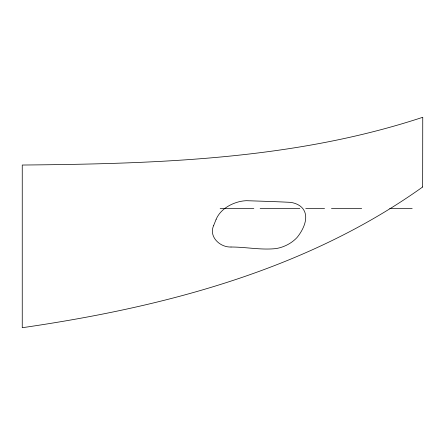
<?xml version="1.0" encoding="UTF-8"?>
<svg xmlns="http://www.w3.org/2000/svg" width="445" height="445" viewBox="0 0 445 445"><rect width="100%" height="100%" fill="white"/><g stroke="black" fill="none" stroke-linecap="round" stroke-linejoin="round"><path stroke-width="0.67" d="M213.711 225.393C208.382 236.657 220.014 247.47 230.994 247.019M213.728 225.348L216.125 219.34M216.137 219.307C220.08 210.062 229.436 204.233 238.87 201.796C241.368 201.173 243.927 200.79 246.497 200.695C261.104 201.185 275.744 201.607 290.34 202.347C294.512 202.876 298.712 204.4 301.755 207.392C310.215 216.003 303.457 229.659 297.082 237.458C293.389 241.457 288.71 244.489 283.654 246.469C281.14 247.453 278.526 248.171 275.861 248.594C260.981 250.196 245.952 246.986 231.061 247.019M220.158 208.521L253.828 208.521M260.158 208.521L299.874 208.521M305.737 208.521L324.566 208.521M331.464 208.521L361.679 208.521M389.753 208.521L412.187 208.521M422.661 186.983C305.743 270.388 162.62 307.384 22.25 327.715L22.25 165.034C156.679 163.782 293.939 159.777 422.75 117.285L422.661 186.983"/></g></svg>
